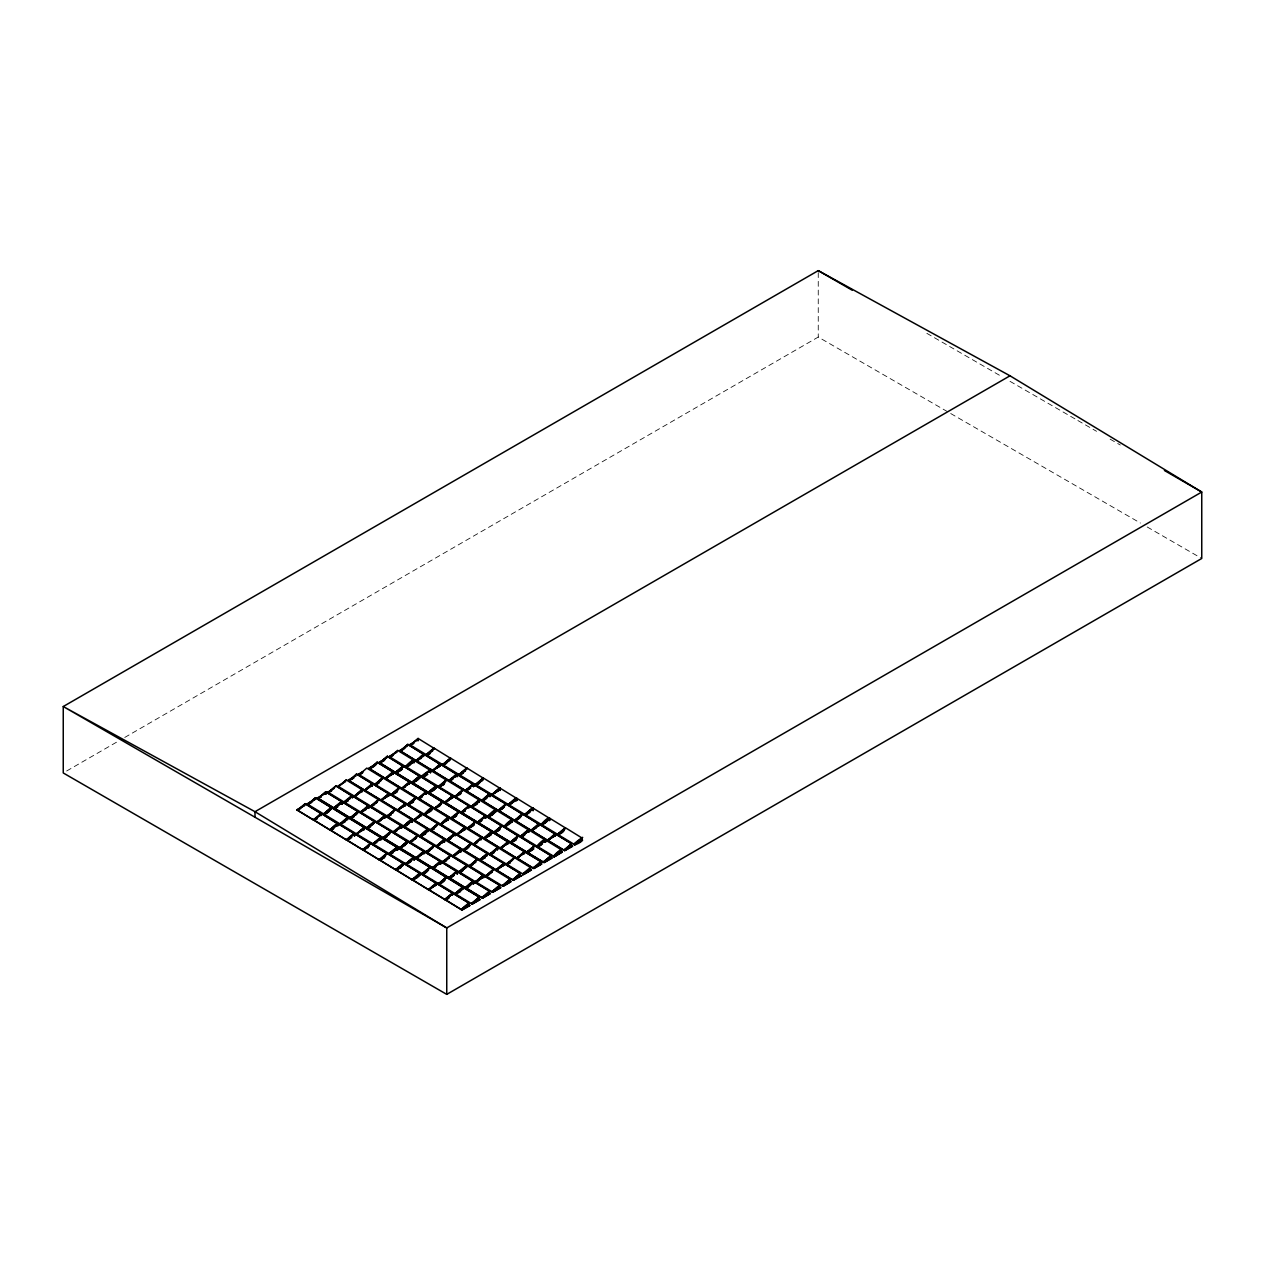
<?xml version="1.0" encoding="UTF-8"?>
<svg xmlns="http://www.w3.org/2000/svg" width="1265" height="1265" viewBox="0 0 1265 1265"><rect width="100%" height="100%" fill="white"/><g stroke="black" fill="none" stroke-linecap="round" stroke-linejoin="round"><path stroke-width="0.75" stroke-dasharray="5 3.75" d="M66.665 770.986L117.914 741.401M124.745 737.448L818.249 337.059L1140.398 523.046M926.85 333.328L1001.516 376.448M1010.008 381.334L1076.183 419.553M1077.875 420.533L1096.549 431.302M1110.117 439.145L1120.3 445.011M1147.213 526.983L1201.75 558.466M818.249 272.592L818.249 337.059"/><path stroke-width="1.5" d="M296.975 809.98L304.849 805.394M297.575 810.343L305.213 803.67L321.057 813.284L321.041 815.482M311.174 802.674L308.028 804.54L307.047 803.939L314.906 799.353M307.237 804.05L315.096 799.464M312.55 801.646L307.822 804.366L315.475 797.756L331.304 807.355L323.666 813.964L331.304 807.355M305.213 803.67L297.575 810.296L313.214 819.815L316.361 817.965M316.55 818.076L313.372 819.704M318.084 798.436L325.722 791.779L341.566 801.378L341.36 803.702M318.274 798.563L321.421 796.697M320.646 815.482L320.883 813.348L320.851 815.593M328.979 811.608L324.251 814.328L331.904 807.718L347.733 817.317L340.095 823.926L347.385 817.506M325.358 793.534L317.294 797.962L482.582 898.15L490.441 893.564L489.46 892.979M325.516 794.104L325.769 791.969L341.597 801.567L333.928 807.987L318.037 798.199M325.722 794.214L325.722 791.779M325.911 794.104L325.564 792.08M327.746 792.159L334.039 788.475M331.683 790.767L328.347 792.475L335.984 785.85L351.654 795.764M329.833 829.903L337.708 825.318M331.098 809.442L330.956 807.544M333.723 807.924L341.582 803.338L342.372 803.86M334.703 808.477L337.85 806.706L334.513 808.351L342.151 801.741L358.027 811.529L350.358 817.949L334.466 808.161M337.075 825.444L337.328 823.309L337.281 825.318M337.281 825.555L337.328 823.309L321.642 813.632L314.005 820.258L317.341 818.55M338.593 786.593L346.246 779.936L362.122 789.724L362.075 791.732M338.071 825.808C340.269 818.107 323.966 835.928 333.77 828.512M340.68 824.337L348.334 817.68L364.162 827.278L364.162 829.476M340.886 824.448L339.906 823.815L347.954 819.388M341.945 804.05L342.198 801.931L357.837 811.418M342.151 804.176L342.151 801.741M351.828 795.448L343.985 801.947M350.468 798.436L343.985 801.994L344.966 802.595L348.112 800.777L344.776 802.421L352.413 795.812L368.257 805.41L368.242 807.623M345.677 781.58L337.818 786.118L503.091 886.306L510.949 881.721L509.969 881.136M346.072 839.739L350.99 837.098M351.765 837.572L346.863 840.166L354.5 833.556L370.186 843.233M347.053 840.34L350.199 838.521M348.855 780.663L364.7 790.23L372.384 783.81L356.493 774.006L348.855 780.616L353.567 777.896M349.045 780.79L353.773 778.022M354.279 816.621L350.943 818.313L358.58 811.703L374.456 821.491L366.787 827.911L350.895 818.107M352.413 798.025L352.413 795.812M354.247 796.033L360.525 792.396M353.71 835.517L353.915 833.192L338.071 823.594M353.9 835.406L353.947 833.398L338.308 823.91M354.5 835.991L354.5 833.556M354.69 835.88L354.548 833.746L370.376 843.36M357.315 834.362L356.335 833.777M358.58 774.417L363.292 771.65M362.312 772.915L359.118 774.528M359.355 774.892L362.502 773.026M361.395 812.51L360.414 811.909L366.708 808.288M365.917 809.663L361.205 812.383L368.842 805.773L384.528 815.688M361.679 791.732L361.916 789.613L361.869 791.621M368.21 847.534L363.292 850.127L370.93 843.518L386.616 853.195M363.767 829.476L364.004 827.357L363.972 829.603M365.474 790.751L381.129 800.192L388.814 793.772L372.922 783.968L365.285 790.578M368.052 807.734L367.894 805.599M368.827 768.488L376.701 763.902M375.705 765.167L369.427 768.804L377.065 762.194L392.909 771.792L392.893 774.006M368.637 808.098L368.842 805.773M369.617 768.978L374.329 766.195M369.032 808.098L368.874 805.963L361.205 812.383M370.866 806.153L378.504 799.496L370.866 806.105M374.598 804.651L371.42 806.264M371.973 783.794L372.131 785.929L372.384 783.81L356.493 774.006M372.337 785.818L372.384 783.81M373.744 844.324L372.764 843.739L380.812 839.359M372.954 843.897L380.607 837.24L364.763 827.626L357.078 834.046M376.891 842.506L373.507 844.008M374.804 784.253L381.097 780.584M374.219 823.389L374.456 821.491L358.58 811.703M375.009 784.379L382.647 777.722L375.009 784.332L379.721 781.612M378.741 782.877L375.594 784.695L383.232 778.07L399.123 787.874L391.438 794.293L398.918 787.747M375.784 784.853L378.931 782.988M377.634 822.392L385.272 815.735L401.116 825.333L400.91 827.421M377.824 822.519L376.844 821.87L384.908 817.459M379.089 762.574L385.382 758.889M384.402 760.154L379.69 762.89L387.327 756.264L403.203 766.068L395.518 772.488L379.642 762.684M379.88 763.048L384.592 760.281M378.931 859.662L385.224 855.978M385.414 856.105L379.136 859.741L363.245 849.938M379.721 860.137L387.359 853.48L403.045 863.157M380.196 839.438L380.433 837.303L380.401 839.565M381.129 800.223L388.798 795.527M379.911 860.263L384.639 857.48M380.591 839.438L380.607 837.24M381.192 839.802L381.192 837.588L373.555 844.214M383.01 837.762L389.304 834.125M383.216 837.92L367.324 828.069L375.009 821.649L390.853 831.263L383.216 837.873L389.493 834.236M386.948 836.418L383.801 838.236L391.438 831.611L407.283 841.225L399.645 847.882M383.991 838.347L387.137 836.529M385.066 818.06L385.272 815.735M386.046 778.924L393.494 772.156L409.338 781.754L409.338 783.952M391.027 814.613L387.849 816.225M388.086 816.589L391.233 814.723M389.351 756.644L397.02 751.948L389.146 756.533L554.434 856.721L562.293 852.136L561.312 851.551L553.453 856.089M388.766 795.78L388.814 793.772L372.922 783.968M393.083 755.142L389.905 756.77M390.142 757.087L393.288 755.268M381.192 837.588L397.036 847.202C372.432 865.339 414.224 838.885 389.193 853.733L390.173 854.334L393.32 852.468M391.233 794.214L397.732 790.657M392.024 794.689L399.661 788.032L415.553 797.836L407.662 804.129L415.347 797.709M392.545 771.982L392.703 774.117L392.941 771.982L377.065 762.194M392.213 794.815L396.941 792.048M394.253 832.433L393.273 831.832L401.116 825.333L400.91 827.658L400.958 825.413M397.21 830.488L394.063 832.307L401.701 825.697L417.181 835.485M395.328 772.409L401.622 768.741M402.397 769.215L396.119 772.836L403.756 766.226L419.632 776.03L411.947 782.45L396.072 772.646M396.309 773.01L401.021 770.243M395.36 869.577L403.219 865.039M403.424 865.149L395.565 869.688L379.674 859.9M400.863 867.331L396.151 870.051L403.788 863.442L419.632 873.04L419.632 875.238M396.625 849.4L396.862 847.265L396.831 849.511M396.34 870.178L401.068 867.442M381.224 837.794L397.068 847.392L396.831 849.274M397.416 849.874L397.621 847.55L389.984 854.175L393.115 852.357M399.598 750.667L407.472 746.081M397.621 849.764L397.653 847.756M397.811 849.874L397.653 847.993M399.44 847.756L407.314 843.17M404.942 845.463L400.23 848.198L407.868 841.573L423.712 851.171L423.316 853.385M401.495 788.301L409.354 783.715M401.495 828.022L401.701 825.697M402.286 788.775L409.923 782.118L425.767 791.716L425.562 794.041M402.839 863.268L402.997 865.402M405.591 766.495L413.639 762.068M413.639 762.02C393.462 777.532 417.165 753.561 413.212 762.036M405.195 805.742L405.195 803.528L389.351 793.93L381.714 800.539L397.558 810.138L405.243 803.734L389.351 793.93M409.512 765.104L406.334 766.732M406.571 767.08L409.718 765.23M405.622 863.647L410.54 861.054M409.749 862.43L406.365 863.932M410.445 745.101L418.098 738.444L433.974 748.248L426.289 754.667L433.769 748.121M410.651 745.227L413.797 743.361M410.493 842.316L418.13 835.659L433.61 845.447M411.757 782.371L419.822 777.912M410.682 842.427L409.702 841.794L415.995 838.157M411.757 822.092C414.525 813.933 398.096 832.275 407.662 824.685M412.548 782.845L420.186 776.188L436.061 785.992L428.376 792.412L412.501 782.608M413.022 762.147L413.26 760.028L413.212 762.273M411.947 821.981L411.995 819.973M412.738 782.972L417.45 780.205M412.153 822.092L411.805 820.084M413.813 762.621L414.019 760.312L406.365 766.922M414.003 762.51L414.05 760.502M411.789 879.586L419.648 875.001M414.208 762.637L413.845 760.613M411.995 879.697L396.103 869.861M418.873 876.376L412.58 880.013L420.217 873.403L436.061 883.002L436.061 885.2M413.797 820.036L420.075 816.352M412.77 880.171L417.497 877.404M413.054 859.362L413.102 857.354M413.987 820.147L398.111 810.312L405.78 803.892L421.625 813.49L413.987 820.1L418.699 817.38M413.26 859.473L413.465 857.164L397.621 847.55M415.837 760.471L423.901 756.043M414.05 859.963L414.05 857.512L406.413 864.122L411.125 861.402M414.24 859.836L414.082 857.939M421.34 758.225L416.628 760.945L424.265 754.335L439.951 764.25M417.893 740.768L418.098 738.444M415.869 857.717L423.933 853.306M422.368 854.16L416.074 857.797L400.199 847.993M417.924 798.215L422.842 795.606M418.905 798.8L422.051 797.029L418.715 798.689L426.352 792.064L442.038 801.741M403.788 863.442L419.664 873.23L419.427 875.364M419.964 835.912L426.258 832.244M419.427 875.127L419.474 873.119M426.447 832.354C409.844 845.004 431.175 823.199 427.791 831.579M421.229 815.688L421.466 813.569L421.625 815.704M422.21 776.52C450.198 755.411 401.843 789.107 426.922 773.801M420.945 836.513L425.657 833.746M422.241 873.783L429.894 867.11L414.05 857.512M427.554 871.364L422.795 873.894M424.297 814.265L431.966 809.553M423.506 853.495L423.554 851.25M426.099 754.541L432.583 751.03M425.087 814.739L432.519 807.956L448.411 817.759L448.158 819.641M425.356 793.914L425.404 791.906M424.297 853.748C427.127 844.609 404.658 870.984 424.344 851.725L440.188 861.339L439.935 863.22M430.226 753.323L426.89 755.015L434.528 748.406L450.403 758.209L442.718 764.661M427.08 755.142L430.226 753.371M426.352 794.278L426.352 792.064M432.424 848.119L426.131 851.804L432.614 848.246M428.187 792.285L436.251 787.874M427.602 831.69L427.633 829.445M435.255 789.139L428.977 792.76L436.615 786.15L452.459 795.748L452.443 797.962M429.452 772.109L429.894 770.1L414.019 760.312M429.167 792.886L433.879 790.198M430.242 772.583C433.848 764.028 414.145 784.885 427.712 774.275M430.432 772.709L430.48 770.464M430.638 772.599L430.274 770.575M429.199 890.133L436.646 883.35L452.491 892.964L452.491 895.161M430.416 830.109L414.541 820.273L422.21 813.854L438.054 823.452L430.416 830.061L435.128 827.342M431.001 830.473L438.655 823.815L454.53 833.603L446.845 840.023L430.97 830.219M431.207 830.583L434.354 828.733M432.456 770.591L416.58 760.739M416.09 797.994L408.453 804.603L413.37 802.01L408.453 804.603L416.09 797.994L431.982 807.797C412.311 826.393 435.366 800.808 431.729 809.679M432.298 867.679L440.362 863.268L432.503 867.758L416.628 857.955M436.235 866.288L433.089 868.106L440.726 861.497L456.57 871.095L456.57 873.309M433.294 868.28L436.425 866.414M434.559 808.335L418.668 798.484M439.856 805.916L435.144 808.651L442.782 802.026L458.468 811.703M435.824 787.874L435.872 785.865L435.824 788.111M420.217 873.403L436.093 883.191L435.856 885.326L435.903 883.081M436.393 845.826L444.458 841.415M436.583 846L444.236 839.327L436.583 845.953L442.876 842.316M440.331 844.482L437.137 846.111M438.449 786.371L444.932 782.845M439.429 786.957L444.142 784.284L439.192 786.64M439.698 766.131L439.951 764.013L439.904 766.258M444.964 880.06L438.67 883.697L446.324 877.072L430.48 867.474L422.842 874.083M443.983 881.326L439.224 883.856M439.746 863.331L439.983 861.212L439.935 863.457M440.52 863.821L440.979 861.813L440.932 863.821M440.726 863.695L440.726 861.497M446.656 763.285L443.319 764.977L450.957 758.368L466.832 768.171L458.958 774.465L465.251 770.828M448.854 858.081L442.56 861.75L449.043 858.208M446.687 860.485L443.351 862.192L450.988 855.567L466.832 865.181L459.195 871.791L466.832 865.181M425.467 833.619L420.755 836.339L428.392 829.729L444.268 839.533L444.031 841.415M444.806 802.405L452.475 797.709M444.031 841.652L444.062 839.407M444.616 842.016L445.059 840.007M445.596 802.895L453.044 796.112L468.888 805.71L468.872 807.924M446.656 839.913L452.933 836.276M448.585 898.118L445.438 899.937L453.076 893.311L468.92 902.925L468.714 905.234M445.628 900.095L448.775 898.229M450.577 838.569L447.43 840.387L455.084 833.761L470.959 843.565L463.275 849.985L447.399 840.181M447.636 840.498L450.783 838.679M452.633 779.05L449.486 780.869L457.124 774.243L472.968 783.857L472.762 786.166M449.676 781.027L452.823 779.161M450.166 760.091L450.372 758.004L442.718 764.629M448.727 877.641L453.455 874.874M453.645 874.985L448.933 877.72L433.057 867.917M449.518 878.116L457.155 871.459L472.999 881.057L472.794 883.381M458.626 811.64L450.783 818.123L457.076 814.502M449.723 878.242L452.87 876.376M451.763 818.724L456.491 816.004L451.573 818.613L459.211 811.988L475.102 821.791L467.418 828.211L451.526 818.408M452.823 855.836L460.681 851.25M453.012 855.946L460.666 849.289L453.012 855.915L460.887 851.377M456.76 854.444L453.566 856.073M455.068 796.491L462.705 789.834L455.068 796.444M460.571 794.199L455.621 796.602M456.127 776.093L456.38 773.959L456.333 776.22M455.068 835.975L455.084 833.761M456.539 776.093L456.539 773.895L440.694 764.281L433.057 770.907L440.694 764.281M456.918 776.568L457.124 774.243M457.124 776.457L457.171 774.449L449.486 780.869M457.313 776.568L457.171 774.686M462.974 889.105L455.115 893.643L462.753 887.034L446.909 877.436L439.271 884.045M460.413 891.287L455.653 893.817M456.965 834.062L464.824 829.476M462.769 888.995L454.91 893.58L455.89 894.134M457.155 834.173L464.793 827.516L457.155 834.125L465.014 829.587M456.965 873.783L457.203 871.648L472.636 881.246M457.155 873.894L457.155 871.459M457.361 873.783L456.997 871.775M459.78 872.202L467.418 865.529L483.262 875.143L475.624 881.752L483.262 875.143M460.302 849.479L460.46 851.614L460.697 849.495L444.821 839.691L437.184 846.301M453.044 796.112L468.92 805.9L461.235 812.32L445.359 802.532M461.045 851.977L461.488 849.969M461.077 909.456L468.951 904.87L469.932 905.519L462.057 910.057L296.785 809.821L304.644 805.267M469.141 904.997L461.282 909.535L445.407 899.731M461.867 909.93L469.726 905.392M462.342 889.232L462.595 887.113L462.547 889.121M463.275 850.033L469.362 846.238M465.125 790.388L469.853 787.621M464.445 827.705L464.587 829.84L464.84 827.705L448.949 817.917L441.311 824.527L448.949 817.917M470.042 787.747L465.33 790.467L449.439 780.663M470.627 788.095L465.915 790.831L473.553 784.205L489.397 793.819L489.397 796.017L489.428 794.009L473.395 784.521L473.347 786.53M466.105 790.989L469.252 789.123M465.172 887.556L473.221 883.128M467.212 828.132L473.505 824.464M474.296 824.938L468.003 828.559L475.64 821.95L491.484 831.548L491.484 833.761M468.192 828.733L472.92 825.966M469.252 865.798L475.545 862.113M469.442 865.908L477.095 859.251L469.442 865.861L475.735 862.24M476.81 804.034L472.051 806.564M472.288 806.928L477 804.161M473.553 786.656L473.553 784.205M473.758 786.53L473.6 784.648M479.403 899.067L471.545 903.605L479.182 896.996L463.338 887.398L455.7 894.007M472.13 904.016L479.988 899.478M473.395 844.024L478.107 841.257M472.319 904.127L480.178 899.542L479.198 898.956L471.339 903.542L472.319 904.127L307.047 803.892M473.584 844.135L481.222 837.477L473.584 844.087L478.297 841.367M473.395 883.745L473.632 881.61L489.476 891.208L489.033 893.216M474.169 844.498L481.823 837.841L497.698 847.629L497.651 849.637M475.387 784.474L483.246 779.888M473.584 883.856C476.051 875.601 459.432 893.786 469.299 886.338M475.577 784.585L483.23 777.928L475.577 784.537L481.87 780.916M479.324 783.082L476.13 784.711M476.367 785.059L479.514 783.209M476.399 882.227L475.419 881.626M477.474 822.218L482.186 819.451M482.392 819.562L477.68 822.282L461.836 812.683L465.172 810.991M478.265 822.693L494.109 832.244L501.778 825.824L485.902 816.036L478.265 822.645L481.412 820.827M478.739 801.994L478.976 799.86L478.945 801.868M478.455 822.803L481.601 820.953M479.182 896.996L478.976 899.083M481.554 800.35L489.413 795.764L490.409 796.365M480.827 839.675L481.269 837.667L465.394 827.879L457.74 834.489L465.394 827.879M486.472 797.709L481.759 800.429L465.868 790.625M481.016 839.802L481.064 837.556M481.791 897.676L489.65 893.137M482.582 898.15L490.251 893.454M482.851 877.341L483.103 875.206L483.056 877.451M483.483 877.262L475.419 881.673M485.112 817.996L485.159 815.751L469.473 806.074L461.836 812.683L464.982 810.865M483.847 877.704C486.503 868.581 464.397 894.908 483.689 875.807L499.738 885.294L492.053 891.762M484.954 815.862L484.906 817.87M485.902 818.234L485.902 816.036M485.681 875.712L491.974 872.075M485.871 875.87L493.524 869.213L485.886 875.823L492.164 872.202M489.618 874.368L486.424 875.997M487.737 816.289L495.595 811.703M486.946 855.535L487.341 853.337L471.513 843.723L463.86 850.349L467.212 848.641M495.785 811.83C475.798 827.563 498.821 803.212 495.564 811.956M471.513 843.723L487.389 853.527L487.151 855.646M493.239 813.996L488.48 816.526M488.717 816.89L493.429 814.122M489.191 796.128L489.239 793.882M489.776 796.491C492.575 788.348 475.782 806.548 485.681 799.085M489.982 796.618L490.029 794.357L482.345 800.777L487.057 798.057M490.188 796.491L490.029 794.594M489.824 853.938L494.536 851.203M489.223 893.343L489.428 891.019L473.584 881.42M490.014 854.096L497.651 847.439L490.014 854.049L494.726 851.329M493.745 852.594L490.599 854.413L498.252 847.787L513.922 857.464M491.816 794.436L499.881 789.961M490.804 854.523L493.951 852.705M491.279 833.872L491.326 831.627M492.006 794.547L499.659 787.889L492.006 794.499L498.299 790.878M492.638 892.11L500.703 887.698L492.828 892.236L491.848 891.588L499.912 887.176M493.903 832.18L500.197 828.496M492.828 892.236L327.556 791.985L328.536 792.633M494.694 832.655L510.538 842.205L518.207 835.785L502.332 825.982L494.694 832.607L499.406 829.887M495.168 811.956L495.406 809.821L495.374 811.83M494.884 832.765L499.612 829.998M495.943 869.83L503.802 865.244M503.581 865.371L496.133 869.909L480.257 860.105L487.942 853.685L503.77 863.283L503.77 865.497M497.256 849.637L497.698 847.629M497.983 810.264L504.466 806.754M497.445 849.764L497.493 847.518M499.248 790.087L499.691 788.079L483.815 778.291L476.178 784.901M499.454 790.214L499.501 787.969M500.244 790.451L500.244 788.253L492.607 794.863M500.07 848.009L508.135 843.597M499.912 887.224L500.703 887.698M501.067 848.657L508.498 841.873L524.343 851.472L524.343 853.685L524.39 851.677L508.498 841.873M502.3 885.832L510.174 881.294M504.166 826.251L512.025 821.665M503.091 886.306L510.76 881.658M512.23 821.791C492.227 837.525 515.25 813.174 511.993 821.918M504.956 826.725L512.594 820.068L528.47 829.872L528.422 831.88M506.253 863.932L512.546 860.263M510.174 862.556L507.028 864.375L514.681 857.749L530.557 867.553L530.32 869.435M508.245 804.35L516.895 800.286M507.233 864.533L510.38 862.667M507.708 843.834L507.755 841.589M508.435 804.508L516.088 797.851L508.451 804.461L514.728 800.84M512.183 803.006L508.989 804.619M509.226 804.935L512.372 803.117M509.589 879.365L509.748 881.499L509.953 879.175L502.316 885.785L509.985 879.365L494.109 869.577L486.472 876.186M510.333 842.095L516.626 838.458M509.985 879.365L509.748 881.262M515.835 839.834L511.123 842.569L526.967 852.215M511.598 821.902L512.04 819.91L504.356 826.33M511.313 842.68L516.041 839.96M511.803 822.029L511.835 819.783M512.372 879.792L520.421 875.333M512.562 879.918L520.215 873.245L504.371 863.647L496.734 870.257L504.371 863.647M513.163 880.266L521.022 875.728M514.412 820.273L520.706 816.589M514.618 820.384L498.726 810.549L506.411 804.129L522.097 814.043M519.915 817.981L515.203 820.7L522.84 814.091L538.526 824.005M500.244 788.253L516.12 798.041L515.883 799.939M515.393 820.874L518.539 819.008M515.883 800.176L515.93 797.93M516.468 800.524L516.911 798.515M516.863 800.539L516.673 798.199L509.036 804.825M516.5 858.018L524.374 853.432M516.705 858.129L500.829 848.293M519.852 873.435L520.01 875.57L520.215 873.245M520.595 836.165L523.931 834.473M521.212 875.854L520.01 875.333M524.675 814.344L532.533 809.758L533.324 810.28M524.864 814.47L532.518 807.813L532.312 810.138M530.177 812.051L525.418 814.581M525.655 814.945L528.802 813.079M526.762 852.088L533.055 848.42M527.552 852.563L543.397 862.129L551.066 855.709L535.19 845.906L527.552 852.531L533.846 848.894M528.47 829.872C533.118 828.338 508.83 845.526 528.438 829.666M527.742 852.689L532.47 849.922M529.023 832.228C531.221 824.543 514.918 842.348 524.722 834.947M530.161 867.553L530.32 869.672L530.509 867.363L522.682 873.846L530.541 869.308L531.521 869.956L513.353 880.393L348.065 780.141L356.129 775.777M530.841 830.235L538.716 825.65M538.906 825.76L531.047 830.299L515.171 820.511M530.731 869.482L522.84 873.783M536.344 827.943L531.632 830.662L539.269 824.053L554.956 833.967M531.332 869.83L523.663 874.495L358.375 774.259L363.102 771.524M532.897 810.485L533.34 808.477L533.292 810.485M533.103 810.612L533.103 808.161L525.465 814.786M532.945 867.98L540.803 863.394L541.784 864.027L533.925 868.565L368.637 768.329L376.496 763.791M540.993 863.505L533.134 868.043L517.259 858.255L524.928 851.835L540.772 861.433L540.566 863.758M533.719 868.454L541.578 863.869M537.214 846.285L541.736 843.407M538.289 825.887L538.526 823.768L538.684 825.903M533.103 808.161L548.978 817.965C528.77 837.367 552.267 810.833 548.741 819.847M540.408 861.623L540.772 863.647M546.606 822.013L541.847 824.543M542.084 824.906L545.231 823.041M543.191 862.05L551.066 857.464L552.046 858.113L544.171 862.651L378.899 762.4L386.758 757.861M543.982 862.524L551.84 857.939M544.662 841.952C547.856 833.335 528.723 853.606 541.942 843.518M529.023 830.03L544.899 839.818L544.456 841.826M545.247 842.3C548.156 834.347 531.189 852.325 541.151 844.909M545.642 842.316L545.484 840.419M547.271 840.197L555.145 835.612M555.335 835.722L547.476 840.26L531.6 830.473M548.583 817.965L548.741 820.084L548.978 817.965M549.326 820.447L549.532 818.123L541.894 824.748M549.532 820.574L549.579 818.328M535.427 846.222L551.066 855.709L550.828 857.591M551.255 857.638L543.397 862.129M561.518 851.661C541.341 867.189 565.028 843.186 561.091 851.677M554.244 856.611L562.103 852.025M554.718 835.849L554.956 833.73L554.908 835.975M563.7 850.159L571.764 845.684M564.49 850.633L572.555 846.206L564.696 850.744L399.408 750.509M571.543 845.811L571.543 843.613L555.699 834.015L548.061 840.624L555.699 834.015M574.168 844.308C599.784 824.306 556.932 855.44 582.026 839.77M581.821 839.644C585.189 841.842 562.688 850.08 582.612 840.166M561.66 833.002L558.324 834.694L565.961 828.085L581.837 837.889L581.6 839.77M307.822 804.366L315.475 797.756M325.769 791.969L318.084 798.389L321.231 796.571M335.984 785.85L328.347 792.475L331.477 790.657M338.593 786.545L346.246 779.936M359.165 774.733L366.803 768.108L382.489 777.785M369.427 768.804L377.302 762.51M379.69 762.89L387.327 756.264M313.404 819.894L321.057 813.284M389.936 756.96L397.574 750.351L413.465 760.139L405.78 766.558M403.535 749.291L400.199 750.983L407.836 744.373L423.522 754.288M324.251 814.328L331.904 807.718M407.836 744.373L400.199 750.983L404.911 748.263M333.881 807.797L341.566 801.378M334.513 808.351L342.198 801.931M418.13 738.649L410.445 745.053L413.592 743.251M344.776 802.421L352.445 796.001L368.099 805.726M362.122 789.724L354.437 796.144L361.727 789.724M362.676 789.898L355.022 796.507L362.676 789.898L378.346 799.575M364.652 790.024L372.337 783.604M375.594 784.695L383.232 778.07M392.909 771.792L385.066 778.291L392.925 773.753M385.857 778.766L393.494 772.156M395.486 772.283L403.156 765.878M396.119 772.836L403.756 766.226M337.486 823.246L329.833 829.856L313.957 820.052M338.103 823.8L330.434 830.204L333.581 828.401M348.334 817.68L340.68 824.29L345.408 821.57M416.628 760.945L424.265 754.335M350.31 817.759L357.995 811.339M350.943 818.313L358.817 812.019M426.89 755.015L434.528 748.406M360.604 812.035L368.257 805.41M371.451 806.469L379.105 799.844L394.98 809.647L387.296 816.067L394.775 809.521M381.081 799.986L388.766 793.566M399.661 788.032L392.024 794.641L396.736 791.922M409.338 781.754L401.701 788.364L385.809 778.576M411.916 782.244L419.601 775.824M420.186 776.188L412.548 782.798L418.826 779.177M353.915 833.192L346.262 839.818L330.386 830.014M346.863 840.166L354.548 833.746M364.162 827.278L356.524 833.888L364.209 827.468L348.365 817.87M432.472 770.543L440.109 763.933M374.424 821.301L366.787 827.911M443.319 764.977L450.957 758.368M384.687 815.372L377.033 821.997L384.702 817.38M385.303 815.925L377.634 822.345L380.781 820.526M387.881 816.431L395.534 809.806L411.41 819.609L403.535 825.903L409.828 822.282M397.51 809.948L405.195 803.528M425.767 791.716L418.13 798.326L402.238 788.538M418.715 798.689L426.4 792.27L442.228 801.868M428.345 792.206L436.03 785.786M428.977 792.76L436.615 786.15M370.345 843.154L362.707 849.78L346.816 839.976M363.292 850.127L370.93 843.518M439.224 786.846L446.877 780.22L462.547 789.898M372.954 843.85L380.639 837.43L364.763 827.626M456.539 773.895L448.901 780.505L433.009 770.701M383.168 837.683L390.853 831.263L375.009 821.649M383.801 838.236L391.438 831.611M483.072 778.007L467.386 768.329L459.748 774.939L463.085 773.247M467.386 768.329L459.748 774.939L462.879 773.121M394.063 832.307L401.748 825.887M413.94 819.91L421.625 813.49M432.519 807.956L424.882 814.565L431.175 810.944M434.559 808.288L442.197 801.678M435.144 808.651L442.782 802.026M436.646 786.34L452.491 795.954L444.806 802.374L452.459 795.748M445.407 802.722L453.076 796.302M379.136 859.741L386.774 853.116M455.653 796.808L463.306 790.182L479.182 799.986L471.497 806.406L478.787 799.986M397.036 847.202L389.383 853.812M465.33 790.467L472.968 783.857M465.915 790.831L473.395 784.521M405.939 844.198L399.645 847.835L407.283 841.225M400.23 848.198L407.868 841.573M417.545 835.295L409.907 841.905L416.185 838.284M418.13 835.659L410.493 842.269L413.639 840.45M420.154 835.991L427.839 829.571L411.963 819.767M438.054 823.452L430.226 829.951L436.504 826.314M448.411 817.759C428.693 836.703 451.937 810.359 447.968 819.752M451.573 818.613L459.211 811.988M468.888 805.71L461.235 812.32M395.565 869.688L403.203 863.078M396.151 870.051L404.025 863.758M472.098 806.754L479.735 800.144L495.611 809.948L487.926 816.368M413.465 857.164L405.812 863.774L413.497 857.354L397.463 847.866M481.759 800.429L489.397 793.819M416.074 857.797L423.712 851.171M433.974 845.257L426.289 851.677M450.245 855.519L434.559 845.621L427.111 852.389L426.131 851.804M446.814 839.834L454.483 833.414M447.43 840.387L455.115 833.967L470.754 843.439M468.003 828.559L475.64 821.95M477.632 822.092L485.317 815.672M477.68 822.282L485.349 815.862L469.473 806.074M419.632 873.04L411.995 879.649L419.853 875.111M412.58 880.013L420.454 873.72M488.527 816.716L496.165 810.106L512.04 819.91M489.982 794.167L505.826 803.765L498.189 810.391L482.297 800.587M432.503 867.758L440.141 861.133L424.297 851.535M433.089 868.106L440.773 861.686L456.206 871.285M450.403 855.219L442.718 861.639M453.613 856.263L461.251 849.653L476.937 859.33M463.243 849.795L470.912 843.376M471.545 843.929L463.86 850.349L468.588 847.613M481.823 837.841L474.169 844.451L477.316 842.632M491.484 831.548L483.641 838.047L491.516 833.509M490.915 835.011L484.432 838.521L492.069 831.911L507.755 841.826M494.062 832.054L501.746 825.634M436.061 883.002L428.424 889.611L412.532 879.808M429.009 889.975L436.646 883.35M504.956 826.677L512.594 820.068M438.67 883.697L446.324 877.072M522.255 813.727L514.618 820.352L520.911 816.716M515.203 820.7L522.84 814.091M448.933 877.72L456.57 871.095M516.673 798.199L532.549 808.003L524.88 814.423L529.592 811.703M457.203 871.648L449.518 878.068L454.246 875.348M467.418 865.529L459.78 872.154L462.927 870.336M493.366 869.292L477.68 859.615L470.042 866.225L473.189 864.406M485.997 856.31L479.704 859.947L487.341 853.337M487.389 853.527L479.514 859.821L487.373 855.282M490.599 854.413L498.252 847.787M507.913 841.51L500.276 848.135L484.4 838.331M500.861 848.483L508.546 842.063M510.491 842.016L518.176 835.596M511.123 842.569L518.761 835.944L534.605 845.558L526.967 852.167L533.245 848.53M448 897.755L444.853 899.573L452.491 892.964M436.694 883.555L452.538 893.153L444.647 899.462L447.794 897.644M445.438 899.937L453.076 893.311M529.055 830.219L521.386 836.639L524.532 834.821M455.115 893.643L462.753 887.034M531.047 830.299L538.684 823.689M531.632 830.662L539.269 824.053M472.999 881.057L465.362 887.666L449.486 877.878M473.632 881.61L465.947 888.03L470.675 885.31M496.101 869.703L503.77 863.283M496.133 869.909L503.818 863.489L487.942 853.685M507.028 864.375L514.681 857.749M524.343 851.472L516.705 858.097L519.852 856.279M524.928 851.835L517.259 858.255M526.92 851.977L534.605 845.558M461.235 909.345L468.92 902.925M461.282 909.535L468.967 903.115L453.123 893.517M537.214 846.238L544.899 839.818M545.484 840.181L537.815 846.601L542.527 843.881M471.545 903.605L479.214 897.185L463.575 887.714M547.476 840.26L555.114 833.651M489.428 891.019L481.791 897.628L465.915 887.84M563.826 830.599L557.533 834.268L565.376 827.721L557.739 834.347L564.016 830.71M483.847 875.491L499.691 885.089L492.053 891.714M533.134 868.043L540.772 861.433M543.349 861.924L551.034 855.519M553.659 856.199L561.328 849.78L545.452 839.992M555.746 834.204L571.59 843.802L563.905 850.27L571.543 843.613M818.249 270.631L63.25 706.534L63.25 772.962L446.751 994.369L1201.75 558.466L1201.75 492.038L1010.008 375.8L818.249 270.631L852.199 290.223M1010.008 375.8L254.992 811.703L63.25 706.534L446.751 927.941L1201.75 492.038L1164.417 470.485M315.507 797.946L331.145 807.671M336.016 786.055L351.86 795.653M387.359 756.47L402.997 766.179M407.868 744.563L423.712 754.161M305.45 803.987L320.693 813.474M297.575 810.296L300.706 808.477M423.316 754.161L416.027 760.581L400.151 750.793M331.936 807.908L347.575 817.633M403.788 766.432L419.427 776.141M424.313 754.525L440.141 764.123M321.879 813.948L337.123 823.436M393.731 772.472L409.37 781.944L408.927 783.952M329.754 810.217L323.476 813.901L324.457 814.486L327.603 812.636M364.494 790.151L372.131 785.692M323.666 813.964L329.959 810.343M393.13 773.864L385.272 778.402L369.38 768.614M395.518 772.488L401.811 768.851M317.151 818.439L314.005 820.258L321.642 813.632M419.427 775.904L419.395 778.149M388.814 793.772L388.371 795.764M420.217 776.378L435.872 786.103M440.742 764.487L456.38 774.196M410.16 782.434L425.799 791.906M356.445 814.201L350.152 817.838L356.635 814.328M376.954 802.358L370.677 805.995L376.954 802.405M448.822 760.866L442.529 764.503L449.012 760.992M360.414 811.956L366.897 808.398M380.923 800.113L388.988 795.653M405.432 786.909L402.286 788.728L409.923 782.118M427.523 774.164L422.763 776.678M446.118 779.936L438.639 786.482L446.324 780.062L430.448 770.259M466.627 768.045L459.148 774.575M405.243 803.734L404.8 805.726M421.261 813.68L406.033 804.208M375.246 821.965L367.372 828.275L370.708 826.567M372.875 824.163L366.581 827.8L373.064 824.29M405.227 805.489L397.368 810.027L404.99 805.615M356.335 833.825L364.383 829.35M414.161 800.619L407.868 804.255M456.76 775.967L448.695 780.426L456.333 775.983M458.958 774.512L465.441 770.954M370.519 826.456L367.324 828.069M411.204 819.483L403.725 826.029L410.018 822.392M400.958 825.65L385.113 816.052M431.982 807.797L431.539 809.79M472.81 784.158L456.965 774.559M371.167 843.834L386.805 853.322M391.676 831.927L407.124 841.525M422.463 814.17L437.896 823.768M443.019 802.342L458.657 811.83M368.795 846.016L362.502 849.653L368.985 846.143M393.273 831.88L401.132 827.294L401.922 827.816M440.647 804.54L434.354 808.177L440.837 804.651M461.172 792.696L454.878 796.318L461.361 792.807M472.557 786.055L473.774 786.324L472.983 785.802M372.764 843.771L376.1 842.031M393.462 831.943L401.337 827.405M424.091 814.138L432.156 809.679M444.616 802.295L452.68 797.82M409.038 823.657L404.278 826.187M468.524 805.9L468.683 807.797M418.177 835.849L434.006 845.447M387.596 853.796L403.235 863.268M408.105 841.889L423.759 851.377M438.892 824.132L454.325 833.714M459.448 812.304L475.102 821.791M448.395 819.514L440.536 824.053L448.585 819.625M464.192 810.391L461.045 812.209L464.382 810.517M479.166 801.741L471.307 806.279L479.356 801.868M450.988 818.249L457.266 814.613M384.434 857.37L379.721 860.089L387.359 853.48M434.148 828.607L431.001 830.425L438.655 823.815M414.082 857.702L429.926 867.316L422.241 873.735L428.535 870.099M434.796 845.937L450.435 855.409M485.95 816.225L501.383 825.824M506.648 804.445L522.303 813.933M475.877 822.266L491.532 831.753M497.983 810.312L504.276 806.643M446.845 840.023L451.558 837.303M467.418 828.211L473.711 824.574M430.068 850.412L426.922 852.231L434.559 845.621M503.486 808.019L498.726 810.549M502.11 809.047L498.774 810.739L506.411 804.129M451.226 855.883L466.674 865.481M523.077 814.407L538.732 823.894M492.306 832.228L507.961 841.715M428.345 869.988L422.051 873.656L423.032 874.257L426.178 872.391M463.275 849.985L469.568 846.348M491.705 833.635L483.847 838.173L467.971 828.369M494.109 832.244L500.387 828.622M446.498 860.374L443.351 862.192L450.988 855.567M490.725 834.9L484.432 838.521L492.069 831.911M445.96 877.262L430.48 867.474M517.812 835.785L502.332 825.982M467.465 865.734L483.103 875.443M539.317 824.242L555.161 833.841M447.146 877.752L462.595 887.35M488.179 854.002L480.289 860.311L485.207 857.702M518.998 836.26L534.447 845.858M436.077 884.962L428.218 889.548L436.283 885.073M444.774 879.934L438.481 883.618L439.461 884.219L442.608 882.353M466.848 867.126L458.989 871.712L459.97 872.312L463.117 870.447M500.07 848.056L507.945 843.47M520.595 836.212L528.454 831.627M541.104 824.306L548.963 819.72L549.753 820.242M459.195 871.791L465.473 868.154M510.538 842.205L516.816 838.569M541.309 824.385L549.168 819.847M485.017 857.575L480.257 860.105M565.218 827.8L549.532 818.123M452.538 893.153L452.285 895.051M503.818 863.489L503.375 865.497M504.609 863.963L520.247 873.451L512.562 879.871L496.686 870.067M465.172 887.603L473.031 883.017L473.806 883.539M475.624 881.752L481.902 878.116M511.155 861.291L506.443 864.011L514.128 857.591M563.036 831.975L558.276 834.505M455.89 894.165L460.618 891.398M468.967 903.115L468.92 905.123M561.328 849.78L560.885 851.788M581.837 837.889L581.394 839.897M418.32 740.563L417.529 740.041L409.67 744.626L574.942 844.83M489.824 794.483L505.858 803.971M571.574 845.573L572.555 846.159L571.337 845.7M489.191 795.891L490.203 796.286M548.03 840.434L563.858 850.033M428.93 792.57L444.774 802.168M524.975 852.025L540.819 861.623M435.097 808.446L450.941 818.06M463.828 850.143L479.672 859.757M368.684 806.09L384.718 815.577M401.543 825.998L417.577 835.485M442.56 861.75L443.541 862.351M383.754 838.031L399.598 847.645M414.272 859.631L413.481 859.109L405.622 863.695L406.603 864.295M428.961 889.769L444.806 899.383M422.21 813.854L414.541 820.273M446.751 994.369L446.751 927.941L254.992 811.703L254.992 817.237M384.323 815.561L384.481 817.696L384.323 815.561M387.106 815.957L393.383 812.367L387.106 815.957M432.266 770.432L440.331 766.005L432.266 770.432M452.095 795.938L452.253 798.073L452.095 795.938M478.818 897.185L478.976 899.32L478.818 897.185M499.327 885.294L499.485 887.413L499.327 885.294M550.67 855.709L550.828 857.828L550.67 855.709M571.179 843.802L571.337 845.937L571.179 843.802"/></g></svg>
